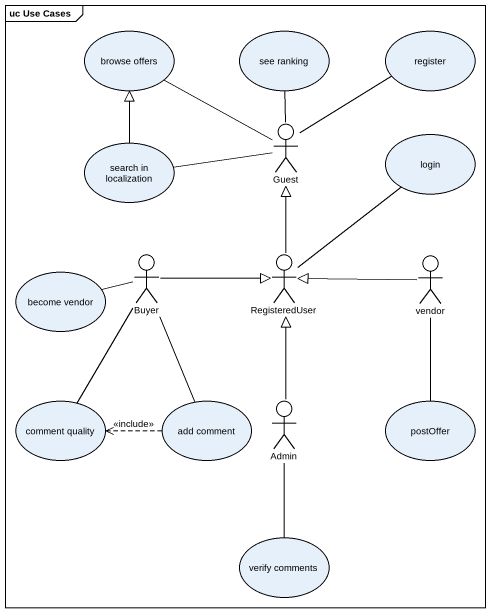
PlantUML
@startuml
mainframe uc Use Cases
usecase "browse offers" as browse_offers
usecase "see ranking" as see_ranking
usecase register
usecase "search in localization" as search_in_localization
actor Guest
usecase login
actor Buyer
actor RegisteredUser
actor vendor
usecase "become vendor" as become_vendor
usecase "comment quality" as comment_quality
usecase "add comment" as add_comment
actor Admin
usecase postOffer
usecase "verify comments" as verify_comments
search_in_localization -up-|> browse_offers
Guest -up- browse_offers
Guest -up- see_ranking
Guest -up- register
Guest -left- search_in_localization
Buyer -right-|> RegisteredUser
Buyer -left- become_vendor
Buyer -- comment_quality
Buyer -- add_comment
RegisteredUser -up-|> Guest
RegisteredUser -up- login
vendor -left-|> RegisteredUser
vendor -- postOffer
add_comment .left.> comment_quality : <<include>>
Admin -up-|> RegisteredUser
Admin -- verify_comments
@enduml
